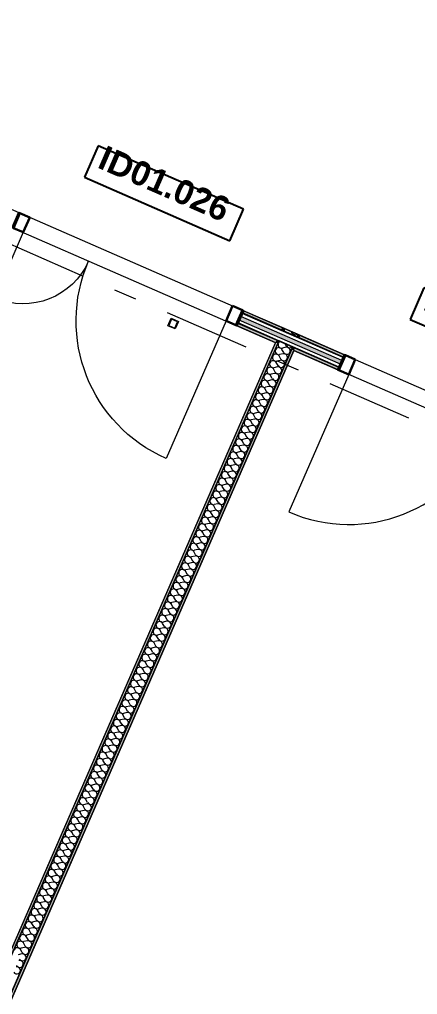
# Model space of a CAD drawing. Header units: millimetres. Extents: x -50172 to 90294, y -80883 to 25069.
# Drawn here: x 6445 to 8899, y -44078 to -38075 of the extents above; entities that cross this region are included whole.
import ezdxf
from ezdxf.enums import TextEntityAlignment as Align

# ---------------------------------------------------------------- set-up
doc = ezdxf.new("R2010")
doc.units = ezdxf.units.MM
doc.header["$MEASUREMENT"] = 0
doc.linetypes.add('Double Dashed', pattern=[1093.611073, 529.166651, -211.666656, 141.111112, -211.666656])
for name, color, linetype in [('COLUMN.IFC Import', 7, 'Continuous'), ('New_A-05-M_Gross_Int_Circulation', 7, 'Continuous'), ('New_A-15-MG_Structural_Grid_Phase_2', 7, 'Continuous'), ('New_A-25-M_Wall_Int', 7, 'Continuous'), ('New_A-35-M_FFE-Zone', 7, 'Continuous'), ('New_ArchiCAD Door Markers', 7, 'Continuous'), ('New_ArchiCAD Doors', 7, 'Continuous')]:
    doc.layers.add(name, color=color, linetype=linetype)
for name, color, linetype, lineweight in [('COLUMN.IFC Import_Pen_No__2', 8, 'Continuous', 15), ('New_A-25-M_Wall_Int_Pen_No__1', 7, 'Continuous', 13), ('New_ArchiCAD Door Markers_Pen_No__1', 7, 'Continuous', 13), ('New_ArchiCAD Door Markers_Pen_No__5', 7, 'Continuous', 25), ('New_ArchiCAD Doors_Pen_No__1', 7, 'Continuous', 13), ('New_ArchiCAD Zone Stamps_Pen_No__9', 7, 'Continuous', 13)]:
    doc.layers.add(name, color=color, linetype=linetype, lineweight=lineweight)
for name, color, linetype, lineweight, true_color in [('New_A-05-M_Gross_Int_Circulation_Pen_No__74', 7, 'Continuous', 20, 0x606060), ('New_A-15-MG_Structural_Grid_Phase_2_Pen_No__222', 7, 'Continuous', 13, 0x65af33), ('New_A-25-M_Wall_Int_Pen_No__107', 7, 'Continuous', 15, 0xa6a6a6), ('New_A-35-M_FFE-Zone_Pen_No__74', 7, 'Continuous', 20, 0x606060), ('New_ArchiCAD Doors_Pen_No__43', 7, 'Continuous', 30, 0x444444), ('New_ArchiCAD Doors_Pen_No__63', 7, 'Continuous', 20, 0x606060)]:
    doc.layers.add(name, color=color, linetype=linetype, lineweight=lineweight, true_color=true_color)
doc.styles.add('GENERATED_STYLE_1', font='')
doc.styles.add('GENERATED_STYLE_2', font='')
doc.styles.add('GENERATED_STYLE_3', font='')
doc.styles.add('GENERATED_STYLE_4', font='')
doc.styles.get('GENERATED_STYLE_1').set_extended_font_data('Arial', bold=True)
doc.styles.get('GENERATED_STYLE_2').set_extended_font_data('Swis721 BT', bold=True)
doc.styles.get('GENERATED_STYLE_3').set_extended_font_data('Arial')
doc.styles.get('GENERATED_STYLE_4').set_extended_font_data('Swis721 BT')

# ---------------------------------------------------------------- blocks, each defined once
blk = doc.blocks.new('PGR Student Space_INB 1305_1_1', base_point=(10966, -44517.7))
at = {"layer": 'New_A-35-M_FFE-Zone_Pen_No__74', "linetype": 'Continuous'}
for p, q in [((8137.1, -40113), (3861.1, -49919.3)), ((10909, -41321.7), (8137.1, -40113))]:
    blk.add_line(p, q, dxfattribs=at)
at = {"layer": 'New_ArchiCAD Zone Stamps_Pen_No__9'}
for tag, height, style, p in [('ROOM_NAME', 250, 'GENERATED_STYLE_1', (8439.5, -46341.4)), ('zoneNameLine2', 250, 'GENERATED_STYLE_1', (8251.1, -46773.5)), ('ROOM_NUMBER', 200, 'GENERATED_STYLE_3', (8062.6, -47194.2)), ('measuredAreaCode', 200, 'GENERATED_STYLE_3', (7905.6, -47554.3)), ('DUMMY_649', 200, 'GENERATED_STYLE_3', (8213, -47688.4)), ('DUMMY_650', 200, 'GENERATED_STYLE_3', (8702.4, -47901.8)), ('DUMMY_651', 133.3, 'GENERATED_STYLE_3', (8981.6, -48008.3))]:
    blk.add_attdef(tag, text='', height=height, rotation=336.44041, dxfattribs=dict(at, style=style)).set_placement(p, align=Align.TOP_LEFT)
blk = doc.blocks.new('Library_Quiet Study_INB 1303_6_1', base_point=(5012.1, -44459.7))
at = {"layer": 'New_A-35-M_FFE-Zone_Pen_No__74', "linetype": 'Continuous'}
for p, q in [((8023.6, -40066.6), (5659.5, -39035.4)), ((3746, -49872.4), (8023.6, -40066.6))]:
    blk.add_line(p, q, dxfattribs=at)
at = {"layer": 'New_ArchiCAD Zone Stamps_Pen_No__9'}
for tag, height, style, p in [('ROOM_NAME', 250, 'GENERATED_STYLE_1', (2597.1, -43676.2)), ('zoneNameLine2', 250, 'GENERATED_STYLE_1', (2408.7, -44108.4)), ('ROOM_NUMBER', 200, 'GENERATED_STYLE_3', (2220.3, -44529.1)), ('measuredAreaCode', 200, 'GENERATED_STYLE_3', (2063.3, -44889.2)), ('ROOM_WALLS_PRM', 200, 'GENERATED_STYLE_3', (2370.7, -45023.2)), ('DUMMY_649', 200, 'GENERATED_STYLE_3', (2860, -45236.6)), ('DUMMY_650', 133.3, 'GENERATED_STYLE_3', (3139.3, -45343.1))]:
    blk.add_attdef(tag, text='', height=height, rotation=336.44041, dxfattribs=dict(at, style=style)).set_placement(p, align=Align.TOP_LEFT)
blk = doc.blocks.new('Corridor 02 - First_INB 1351_9_1', base_point=(3601, -36926.9))
at = {"layer": 'New_A-05-M_Gross_Int_Circulation_Pen_No__74', "linetype": 'Continuous'}
blk.add_line((-3337.5, -35000.4), (15143.3, -43059), dxfattribs=at)
at = {"layer": 'New_ArchiCAD Zone Stamps_Pen_No__9'}
for tag, height, style, p in [('ROOM_NAME', 250, 'GENERATED_STYLE_1', (2733.1, -35352.1)), ('zoneNameLine2', 250, 'GENERATED_STYLE_1', (2544.7, -35784.2)), ('ROOM_NUMBER', 200, 'GENERATED_STYLE_3', (2356.3, -36204.9)), ('measuredAreaCode', 200, 'GENERATED_STYLE_3', (2199.2, -36565)), ('ROOM_HOLES_PRM', 200, 'GENERATED_STYLE_3', (2506.6, -36699)), ('DUMMY_649', 200, 'GENERATED_STYLE_3', (2996, -36912.4)), ('DUMMY_650', 133.3, 'GENERATED_STYLE_3', (3275.3, -37019))]:
    blk.add_attdef(tag, text='', height=height, rotation=336.44041, dxfattribs=dict(at, style=style)).set_placement(p, align=Align.TOP_LEFT)
blk = doc.blocks.new('*X460')
at = {"layer": 'New_A-25-M_Wall_Int_Pen_No__107', "linetype": 'Continuous'}
for p, q in [((8087.7, -40093.3), (8066.3, -40098.3)), ((8056.1, -40165.6), (8045.3, -40146.5)), ((8070.1, -40133.5), (8048.8, -40138.5)), ((8073.6, -40125.4), (8062.8, -40106.4)), ((8035.1, -40213.8), (8013.8, -40218.8)), ((8038.6, -40205.7), (8027.8, -40186.7)), ((8052.6, -40173.6), (8031.3, -40178.7)), ((8003.6, -40286.1), (7992.8, -40267)), ((8017.6, -40253.9), (7996.3, -40259)), ((8021.1, -40245.9), (8010.3, -40226.9)), ((7982.6, -40334.3), (7961.3, -40339.3)), ((7986.1, -40326.2), (7975.3, -40307.2)), ((8000.1, -40294.1), (7978.8, -40299.1)), ((7951.1, -40406.5), (7940.3, -40387.5)), ((7965.1, -40374.4), (7943.8, -40379.5)), ((7968.6, -40366.4), (7957.8, -40347.3)), ((7930.1, -40454.7), (7908.7, -40459.8)), ((7933.6, -40446.7), (7922.7, -40427.6)), ((7947.6, -40414.6), (7926.3, -40419.6)), ((7898.5, -40527), (7887.7, -40508)), ((7912.5, -40494.9), (7891.2, -40499.9)), ((7916, -40486.9), (7905.2, -40467.8)), ((7877.5, -40575.2), (7856.2, -40580.2)), ((7881, -40567.2), (7870.2, -40548.1)), ((7895, -40535), (7873.7, -40540.1)), ((7846, -40647.5), (7835.2, -40628.4)), ((7860, -40615.4), (7838.7, -40620.4)), ((7863.5, -40607.3), (7852.7, -40588.3)), ((7825, -40695.7), (7803.7, -40700.7)), ((7828.5, -40687.6), (7817.7, -40668.6)), ((7842.5, -40655.5), (7821.2, -40660.6)), ((7793.5, -40768), (7782.7, -40748.9)), ((7807.5, -40735.8), (7786.2, -40740.9)), ((7811, -40727.8), (7800.2, -40708.7)), ((7772.5, -40816.1), (7751.1, -40821.2)), ((7776, -40808.1), (7765.2, -40789.1)), ((7790, -40776), (7768.7, -40781)), ((7740.9, -40888.4), (7730.1, -40869.4)), ((7754.9, -40856.3), (7733.6, -40861.3)), ((7758.5, -40848.3), (7747.6, -40829.2)), ((7719.9, -40936.6), (7698.6, -40941.7)), ((7723.4, -40928.6), (7712.6, -40909.5)), ((7737.4, -40896.5), (7716.1, -40901.5)), ((7688.4, -41008.9), (7677.6, -40989.9)), ((7702.4, -40976.8), (7681.1, -40981.8)), ((7705.9, -40968.7), (7695.1, -40949.7)), ((7667.4, -41057.1), (7646.1, -41062.1)), ((7670.9, -41049.1), (7660.1, -41030)), ((7684.9, -41016.9), (7663.6, -41022)), ((7635.9, -41129.4), (7625.1, -41110.3)), ((7649.9, -41097.3), (7628.6, -41102.3)), ((7653.4, -41089.2), (7642.6, -41070.2)), ((7614.9, -41177.6), (7593.5, -41182.6)), ((7618.4, -41169.5), (7607.6, -41150.5)), ((7632.4, -41137.4), (7611.1, -41142.5)), ((7583.3, -41249.8), (7572.5, -41230.8)), ((7597.4, -41217.7), (7576, -41222.8)), ((7600.9, -41209.7), (7590, -41190.6)), ((7562.3, -41298), (7541, -41303.1)), ((7565.8, -41290), (7555, -41271)), ((7579.8, -41257.9), (7558.5, -41262.9)), ((7530.8, -41370.3), (7520, -41351.3)), ((7544.8, -41338.2), (7523.5, -41343.2)), ((7548.3, -41330.2), (7537.5, -41311.1)), ((7509.8, -41418.5), (7488.5, -41423.6)), ((7513.3, -41410.5), (7502.5, -41391.4)), ((7527.3, -41378.4), (7506, -41383.4)), ((7478.3, -41490.8), (7467.5, -41471.7)), ((7492.3, -41458.7), (7471, -41463.7)), ((7495.8, -41450.6), (7485, -41431.6)), ((7457.3, -41539), (7435.9, -41544)), ((7460.8, -41531), (7450, -41511.9)), ((7474.8, -41498.8), (7453.5, -41503.9)), ((7425.7, -41611.3), (7414.9, -41592.2)), ((7439.8, -41579.1), (7418.4, -41584.2)), ((7443.3, -41571.1), (7432.4, -41552.1)), ((7404.7, -41659.5), (7383.4, -41664.5)), ((7408.2, -41651.4), (7397.4, -41632.4)), ((7422.2, -41619.3), (7400.9, -41624.3)), ((7373.2, -41731.7), (7362.4, -41712.7)), ((7387.2, -41699.6), (7365.9, -41704.7)), ((7390.7, -41691.6), (7379.9, -41672.5)), ((7352.2, -41779.9), (7330.9, -41785)), ((7355.7, -41771.9), (7344.9, -41752.8)), ((7369.7, -41739.8), (7348.4, -41744.8)), ((7320.7, -41852.2), (7309.9, -41833.2)), ((7334.7, -41820.1), (7313.4, -41825.1)), ((7338.2, -41812.1), (7327.4, -41793)), ((7299.7, -41900.4), (7278.4, -41905.4)), ((7303.2, -41892.4), (7292.4, -41873.3)), ((7317.2, -41860.2), (7295.9, -41865.3)), ((7268.1, -41972.7), (7257.3, -41953.6)), ((7282.2, -41940.6), (7260.8, -41945.6)), ((7285.7, -41932.5), (7274.9, -41913.5)), ((7247.1, -42020.9), (7225.8, -42025.9)), ((7250.6, -42012.8), (7239.8, -41993.8)), ((7264.6, -41980.7), (7243.3, -41985.8)), ((7215.6, -42093.2), (7204.8, -42074.1)), ((7229.6, -42061), (7208.3, -42066.1)), ((7233.1, -42053), (7222.3, -42034)), ((7194.6, -42141.4), (7173.3, -42146.4)), ((7198.1, -42133.3), (7187.3, -42114.3)), ((7212.1, -42101.2), (7190.8, -42106.2)), ((7163.1, -42213.6), (7152.3, -42194.6)), ((7177.1, -42181.5), (7155.8, -42186.6)), ((7180.6, -42173.5), (7169.8, -42154.4)), ((7145.6, -42253.8), (7134.8, -42234.7)), ((7159.6, -42221.7), (7138.3, -42226.7)), ((7110.6, -42334.1), (7099.7, -42315.1)), ((7124.6, -42302), (7103.2, -42307)), ((7128.1, -42294), (7117.3, -42274.9)), ((7142.1, -42261.8), (7120.8, -42266.9)), ((7093, -42374.3), (7082.2, -42355.2)), ((7107.1, -42342.1), (7085.7, -42347.2)), ((7058, -42454.6), (7047.2, -42435.5)), ((7072, -42422.5), (7050.7, -42427.5)), ((7075.5, -42414.4), (7064.7, -42395.4)), ((7089.5, -42382.3), (7068.2, -42387.3)), ((7040.5, -42494.7), (7029.7, -42475.7)), ((7054.5, -42462.6), (7033.2, -42467.7)), ((7005.5, -42575.1), (6994.7, -42556)), ((7019.5, -42542.9), (6998.2, -42548)), ((7023, -42534.9), (7012.2, -42515.8)), ((7037, -42502.8), (7015.7, -42507.8)), ((6988, -42615.2), (6977.2, -42596.2)), ((7002, -42583.1), (6980.7, -42588.1)), ((6953, -42695.5), (6942.1, -42676.5)), ((6967, -42663.4), (6945.6, -42668.4)), ((6970.5, -42655.4), (6959.7, -42636.3)), ((6984.5, -42623.2), (6963.2, -42628.3)), ((6935.4, -42735.7), (6924.6, -42716.6)), ((6949.5, -42703.6), (6928.1, -42708.6)), ((6900.4, -42816), (6889.6, -42797)), ((6914.4, -42783.9), (6893.1, -42788.9)), ((6917.9, -42775.8), (6907.1, -42756.8)), ((6931.9, -42743.7), (6910.6, -42748.8)), ((6882.9, -42856.2), (6872.1, -42837.1)), ((6896.9, -42824), (6875.6, -42829.1)), ((6847.9, -42936.5), (6837.1, -42917.4)), ((6861.9, -42904.3), (6840.6, -42909.4)), ((6865.4, -42896.3), (6854.6, -42877.3)), ((6879.4, -42864.2), (6858.1, -42869.2)), ((6830.4, -42976.6), (6819.6, -42957.6)), ((6844.4, -42944.5), (6823.1, -42949.6)), ((6795.4, -43056.9), (6784.5, -43037.9)), ((6809.4, -43024.8), (6788.1, -43029.9)), ((6812.9, -43016.8), (6802.1, -42997.7)), ((6826.9, -42984.7), (6805.6, -42989.7)), ((6777.8, -43097.1), (6767, -43078.1)), ((6791.9, -43065), (6770.5, -43070)), ((6742.8, -43177.4), (6732, -43158.4)), ((6756.8, -43145.3), (6735.5, -43150.3)), ((6760.3, -43137.3), (6749.5, -43118.2)), ((6774.3, -43105.1), (6753, -43110.2)), ((6725.3, -43217.6), (6714.5, -43198.5)), ((6739.3, -43185.5), (6718, -43190.5)), ((6690.3, -43297.9), (6679.5, -43278.8)), ((6704.3, -43265.8), (6683, -43270.8)), ((6707.8, -43257.7), (6697, -43238.7)), ((6721.8, -43225.6), (6700.5, -43230.7)), ((6672.8, -43338.1), (6662, -43319)), ((6686.8, -43305.9), (6665.5, -43311)), ((6637.8, -43418.4), (6627, -43399.3)), ((6651.8, -43386.2), (6630.5, -43391.3)), ((6655.3, -43378.2), (6644.5, -43359.2)), ((6669.3, -43346.1), (6648, -43351.1)), ((6620.3, -43458.5), (6609.4, -43439.5)), ((6634.3, -43426.4), (6612.9, -43431.4)), ((6585.2, -43538.8), (6574.4, -43519.8)), ((6599.2, -43506.7), (6577.9, -43511.8)), ((6602.7, -43498.7), (6591.9, -43479.6)), ((6616.7, -43466.6), (6595.4, -43471.6)), ((6567.7, -43579), (6556.9, -43559.9)), ((6581.7, -43546.9), (6560.4, -43551.9)), ((6532.7, -43659.3), (6521.9, -43640.3)), ((6546.7, -43627.2), (6525.4, -43632.2)), ((6550.2, -43619.2), (6539.4, -43600.1)), ((6564.2, -43587), (6542.9, -43592.1)), ((6515.2, -43699.5), (6504.4, -43680.4)), ((6529.2, -43667.3), (6507.9, -43672.4)), ((6480.2, -43779.8), (6469.4, -43760.7)), ((6494.2, -43747.7), (6472.9, -43752.7)), ((6497.7, -43739.6), (6486.9, -43720.6)), ((6511.7, -43707.5), (6490.4, -43712.5)), ((6462.7, -43819.9), (6451.8, -43800.9)), ((6476.7, -43787.8), (6455.3, -43792.9)), ((6459.2, -43828), (6437.8, -43833))]:
    blk.add_line(p, q, dxfattribs=at)
for centre, start, end in [((8043.8, -40117.2), 29.57051, 156.44041), ((8061.3, -40077), 163.5124, 283.31031), ((8092.7, -40114.6), 95.17172, 103.31031), ((8026.3, -40157.3), 156.44041, 283.31031), ((8026.3, -40157.3), 29.57051, 156.44041), ((8043.8, -40117.2), 156.44041, 283.31031), ((8075.2, -40154.8), 209.57051, 103.31031), ((8092.7, -40114.6), 209.57051, 37.7091), ((7991.3, -40237.7), 29.57051, 156.44041), ((8008.8, -40197.5), 156.44041, 283.31031), ((8008.8, -40197.5), 29.57051, 156.44041), ((8040.2, -40235.1), 209.57051, 103.31031), ((8057.7, -40194.9), 209.57051, 103.31031), ((7973.7, -40277.8), 156.44041, 283.31031), ((7973.7, -40277.8), 29.57051, 156.44041), ((7991.3, -40237.7), 156.44041, 283.31031), ((8022.7, -40275.3), 209.57051, 103.31031), ((7938.7, -40358.1), 29.57051, 156.44041), ((7956.2, -40318), 156.44041, 283.31031), ((7956.2, -40318), 29.57051, 156.44041), ((7987.6, -40355.6), 209.57051, 103.31031), ((8005.1, -40315.4), 209.57051, 103.31031), ((7921.2, -40398.3), 156.44041, 283.31031), ((7921.2, -40398.3), 29.57051, 156.44041), ((7938.7, -40358.1), 156.44041, 283.31031), ((7970.1, -40395.7), 209.57051, 103.31031), ((7886.2, -40478.6), 29.57051, 156.44041), ((7903.7, -40438.5), 156.44041, 283.31031), ((7903.7, -40438.5), 29.57051, 156.44041), ((7935.1, -40476), 209.57051, 103.31031), ((7952.6, -40435.9), 209.57051, 103.31031), ((7868.7, -40518.8), 156.44041, 283.31031), ((7868.7, -40518.8), 29.57051, 156.44041), ((7886.2, -40478.6), 156.44041, 283.31031), ((7917.6, -40516.2), 209.57051, 103.31031), ((7833.7, -40599.1), 29.57051, 156.44041), ((7851.2, -40558.9), 156.44041, 283.31031), ((7851.2, -40558.9), 29.57051, 156.44041), ((7882.6, -40596.5), 209.57051, 103.31031), ((7900.1, -40556.4), 209.57051, 103.31031), ((7816.1, -40639.2), 156.44041, 283.31031), ((7816.1, -40639.2), 29.57051, 156.44041), ((7833.7, -40599.1), 156.44041, 283.31031), ((7865.1, -40636.7), 209.57051, 103.31031), ((7781.1, -40719.6), 29.57051, 156.44041), ((7798.6, -40679.4), 156.44041, 283.31031), ((7798.6, -40679.4), 29.57051, 156.44041), ((7830, -40717), 209.57051, 103.31031), ((7847.5, -40676.8), 209.57051, 103.31031), ((7763.6, -40759.7), 156.44041, 283.31031), ((7763.6, -40759.7), 29.57051, 156.44041), ((7781.1, -40719.6), 156.44041, 283.31031), ((7812.5, -40757.1), 209.57051, 103.31031), ((7728.6, -40840), 29.57051, 156.44041), ((7746.1, -40799.9), 156.44041, 283.31031), ((7746.1, -40799.9), 29.57051, 156.44041), ((7777.5, -40837.5), 209.57051, 103.31031), ((7795, -40797.3), 209.57051, 103.31031), ((7711.1, -40880.2), 156.44041, 283.31031), ((7711.1, -40880.2), 29.57051, 156.44041), ((7728.6, -40840), 156.44041, 283.31031), ((7760, -40877.6), 209.57051, 103.31031), ((7676.1, -40960.5), 29.57051, 156.44041), ((7693.6, -40920.3), 156.44041, 283.31031), ((7693.6, -40920.3), 29.57051, 156.44041), ((7725, -40957.9), 209.57051, 103.31031), ((7742.5, -40917.8), 209.57051, 103.31031), ((7658.5, -41000.7), 156.44041, 283.31031), ((7658.5, -41000.7), 29.57051, 156.44041), ((7676.1, -40960.5), 156.44041, 283.31031), ((7707.5, -40998.1), 209.57051, 103.31031), ((7623.5, -41081), 29.57051, 156.44041), ((7641, -41040.8), 156.44041, 283.31031), ((7641, -41040.8), 29.57051, 156.44041), ((7672.4, -41078.4), 209.57051, 103.31031), ((7689.9, -41038.3), 209.57051, 103.31031), ((7606, -41121.1), 156.44041, 283.31031), ((7606, -41121.1), 29.57051, 156.44041), ((7623.5, -41081), 156.44041, 283.31031), ((7654.9, -41118.6), 209.57051, 103.31031), ((7571, -41201.5), 29.57051, 156.44041), ((7588.5, -41161.3), 156.44041, 283.31031), ((7588.5, -41161.3), 29.57051, 156.44041), ((7619.9, -41198.9), 209.57051, 103.31031), ((7637.4, -41158.7), 209.57051, 103.31031), ((7553.5, -41241.6), 156.44041, 283.31031), ((7553.5, -41241.6), 29.57051, 156.44041), ((7571, -41201.5), 156.44041, 283.31031), ((7602.4, -41239), 209.57051, 103.31031), ((7518.5, -41321.9), 29.57051, 156.44041), ((7536, -41281.8), 156.44041, 283.31031), ((7536, -41281.8), 29.57051, 156.44041), ((7567.4, -41319.4), 209.57051, 103.31031), ((7584.9, -41279.2), 209.57051, 103.31031), ((7500.9, -41362.1), 156.44041, 283.31031), ((7500.9, -41362.1), 29.57051, 156.44041), ((7518.5, -41321.9), 156.44041, 283.31031), ((7549.9, -41359.5), 209.57051, 103.31031), ((7465.9, -41442.4), 29.57051, 156.44041), ((7483.4, -41402.2), 156.44041, 283.31031), ((7483.4, -41402.2), 29.57051, 156.44041), ((7514.8, -41439.8), 209.57051, 103.31031), ((7532.4, -41399.7), 209.57051, 103.31031), ((7448.4, -41482.6), 156.44041, 283.31031), ((7448.4, -41482.6), 29.57051, 156.44041), ((7465.9, -41442.4), 156.44041, 283.31031), ((7497.3, -41480), 209.57051, 103.31031), ((7413.4, -41562.9), 29.57051, 156.44041), ((7430.9, -41522.7), 156.44041, 283.31031), ((7430.9, -41522.7), 29.57051, 156.44041), ((7462.3, -41560.3), 209.57051, 103.31031), ((7479.8, -41520.1), 209.57051, 103.31031), ((7395.9, -41603), 156.44041, 283.31031), ((7395.9, -41603), 29.57051, 156.44041), ((7413.4, -41562.9), 156.44041, 283.31031), ((7444.8, -41600.5), 209.57051, 103.31031), ((7378.4, -41643.2), 156.44041, 283.31031), ((7378.4, -41643.2), 29.57051, 156.44041), ((7409.8, -41680.8), 209.57051, 103.31031), ((7427.3, -41640.6), 209.57051, 103.31031), ((7343.4, -41723.5), 156.44041, 283.31031), ((7343.4, -41723.5), 29.57051, 156.44041), ((7360.9, -41683.3), 156.44041, 283.31031), ((7360.9, -41683.3), 29.57051, 156.44041), ((7392.3, -41720.9), 209.57051, 103.31031), ((7325.8, -41763.7), 156.44041, 283.31031), ((7325.8, -41763.7), 29.57051, 156.44041), ((7357.2, -41801.2), 209.57051, 103.31031), ((7374.8, -41761.1), 209.57051, 103.31031), ((7290.8, -41844), 156.44041, 283.31031), ((7290.8, -41844), 29.57051, 156.44041), ((7308.3, -41803.8), 156.44041, 283.31031), ((7308.3, -41803.8), 29.57051, 156.44041), ((7339.7, -41841.4), 209.57051, 103.31031), ((7273.3, -41884.1), 156.44041, 283.31031), ((7273.3, -41884.1), 29.57051, 156.44041), ((7304.7, -41921.7), 209.57051, 103.31031), ((7322.2, -41881.6), 209.57051, 103.31031), ((7238.3, -41964.4), 156.44041, 283.31031), ((7238.3, -41964.4), 29.57051, 156.44041), ((7255.8, -41924.3), 156.44041, 283.31031), ((7255.8, -41924.3), 29.57051, 156.44041), ((7287.2, -41961.9), 209.57051, 103.31031), ((7220.8, -42004.6), 156.44041, 283.31031), ((7220.8, -42004.6), 29.57051, 156.44041), ((7252.2, -42042.2), 209.57051, 103.31031), ((7269.7, -42002), 209.57051, 103.31031), ((7185.8, -42084.9), 156.44041, 283.31031), ((7185.8, -42084.9), 29.57051, 156.44041), ((7203.3, -42044.8), 156.44041, 283.31031), ((7203.3, -42044.8), 29.57051, 156.44041), ((7234.7, -42082.4), 209.57051, 103.31031), ((7168.2, -42125.1), 156.44041, 283.31031), ((7168.2, -42125.1), 29.57051, 156.44041), ((7199.6, -42162.7), 209.57051, 103.31031), ((7217.2, -42122.5), 209.57051, 103.31031), ((7133.2, -42205.4), 156.44041, 283.31031), ((7133.2, -42205.4), 29.57051, 156.44041), ((7150.7, -42165.2), 156.44041, 283.31031), ((7150.7, -42165.2), 29.57051, 156.44041), ((7182.1, -42202.8), 209.57051, 103.31031), ((7115.7, -42245.6), 156.44041, 283.31031), ((7115.7, -42245.6), 29.57051, 156.44041), ((7147.1, -42283.1), 209.57051, 103.31031), ((7164.6, -42243), 209.57051, 103.31031), ((7080.7, -42325.9), 156.44041, 283.31031), ((7080.7, -42325.9), 29.57051, 156.44041), ((7098.2, -42285.7), 156.44041, 283.31031), ((7098.2, -42285.7), 29.57051, 156.44041), ((7129.6, -42323.3), 209.57051, 103.31031), ((7063.2, -42366), 156.44041, 283.31031), ((7063.2, -42366), 29.57051, 156.44041), ((7112.1, -42363.5), 209.57051, 103.31031), ((7028.2, -42446.3), 156.44041, 283.31031), ((7028.2, -42446.3), 29.57051, 156.44041), ((7045.7, -42406.2), 156.44041, 283.31031), ((7045.7, -42406.2), 29.57051, 156.44041), ((7077.1, -42443.8), 209.57051, 103.31031), ((7094.6, -42403.6), 209.57051, 103.31031), ((7010.6, -42486.5), 156.44041, 283.31031), ((7010.6, -42486.5), 29.57051, 156.44041), ((7059.6, -42483.9), 209.57051, 103.31031), ((6975.6, -42566.8), 156.44041, 283.31031), ((6975.6, -42566.8), 29.57051, 156.44041), ((6993.1, -42526.7), 156.44041, 283.31031), ((6993.1, -42526.7), 29.57051, 156.44041), ((7024.5, -42564.2), 209.57051, 103.31031), ((7042.1, -42524.1), 209.57051, 103.31031), ((6958.1, -42607), 156.44041, 283.31031), ((6958.1, -42607), 29.57051, 156.44041), ((7007, -42604.4), 209.57051, 103.31031), ((6923.1, -42687.3), 156.44041, 283.31031), ((6923.1, -42687.3), 29.57051, 156.44041), ((6940.6, -42647.1), 156.44041, 283.31031), ((6940.6, -42647.1), 29.57051, 156.44041), ((6972, -42684.7), 209.57051, 103.31031), ((6989.5, -42644.6), 209.57051, 103.31031), ((6905.6, -42727.4), 156.44041, 283.31031), ((6905.6, -42727.4), 29.57051, 156.44041), ((6954.5, -42724.9), 209.57051, 103.31031), ((6870.6, -42807.8), 156.44041, 283.31031), ((6870.6, -42807.8), 29.57051, 156.44041), ((6888.1, -42767.6), 156.44041, 283.31031), ((6888.1, -42767.6), 29.57051, 156.44041), ((6919.5, -42805.2), 209.57051, 103.31031), ((6937, -42765), 209.57051, 103.31031), ((6853.1, -42847.9), 156.44041, 283.31031), ((6853.1, -42847.9), 29.57051, 156.44041), ((6902, -42845.4), 209.57051, 103.31031), ((6818, -42928.2), 156.44041, 283.31031), ((6818, -42928.2), 29.57051, 156.44041), ((6835.5, -42888.1), 156.44041, 283.31031), ((6835.5, -42888.1), 29.57051, 156.44041), ((6866.9, -42925.7), 209.57051, 103.31031), ((6884.5, -42885.5), 209.57051, 103.31031), ((6800.5, -42968.4), 156.44041, 283.31031), ((6800.5, -42968.4), 29.57051, 156.44041), ((6849.4, -42965.8), 209.57051, 103.31031), ((6765.5, -43048.7), 156.44041, 283.31031), ((6765.5, -43048.7), 29.57051, 156.44041), ((6783, -43008.5), 156.44041, 283.31031), ((6783, -43008.5), 29.57051, 156.44041), ((6814.4, -43046.1), 209.57051, 103.31031), ((6831.9, -43006), 209.57051, 103.31031), ((6748, -43088.9), 156.44041, 283.31031), ((6748, -43088.9), 29.57051, 156.44041), ((6796.9, -43086.3), 209.57051, 103.31031), ((6713, -43169.2), 156.44041, 283.31031), ((6713, -43169.2), 29.57051, 156.44041), ((6730.5, -43129), 156.44041, 283.31031), ((6730.5, -43129), 29.57051, 156.44041), ((6761.9, -43166.6), 209.57051, 103.31031), ((6779.4, -43126.5), 209.57051, 103.31031), ((6695.5, -43209.3), 156.44041, 283.31031), ((6695.5, -43209.3), 29.57051, 156.44041), ((6744.4, -43206.8), 209.57051, 103.31031), ((6660.4, -43289.7), 156.44041, 283.31031), ((6660.4, -43289.7), 29.57051, 156.44041), ((6677.9, -43249.5), 156.44041, 283.31031), ((6677.9, -43249.5), 29.57051, 156.44041), ((6709.3, -43287.1), 209.57051, 103.31031), ((6726.9, -43246.9), 209.57051, 103.31031), ((6642.9, -43329.8), 156.44041, 283.31031), ((6642.9, -43329.8), 29.57051, 156.44041), ((6691.8, -43327.2), 209.57051, 103.31031), ((6607.9, -43410.1), 156.44041, 283.31031), ((6607.9, -43410.1), 29.57051, 156.44041), ((6625.4, -43370), 156.44041, 283.31031), ((6625.4, -43370), 29.57051, 156.44041), ((6656.8, -43407.6), 209.57051, 103.31031), ((6674.3, -43367.4), 209.57051, 103.31031), ((6590.4, -43450.3), 156.44041, 283.31031), ((6590.4, -43450.3), 29.57051, 156.44041), ((6639.3, -43447.7), 209.57051, 103.31031), ((6555.4, -43530.6), 156.44041, 283.31031), ((6555.4, -43530.6), 29.57051, 156.44041), ((6572.9, -43490.4), 156.44041, 283.31031), ((6572.9, -43490.4), 29.57051, 156.44041), ((6604.3, -43528), 209.57051, 103.31031), ((6621.8, -43487.9), 209.57051, 103.31031), ((6537.9, -43570.8), 156.44041, 283.31031), ((6537.9, -43570.8), 29.57051, 156.44041), ((6586.8, -43568.2), 209.57051, 103.31031), ((6502.8, -43651.1), 29.57051, 156.44041), ((6520.3, -43610.9), 156.44041, 283.31031), ((6520.3, -43610.9), 29.57051, 156.44041), ((6551.7, -43648.5), 209.57051, 103.31031), ((6569.3, -43608.3), 209.57051, 103.31031), ((6485.3, -43691.2), 156.44041, 283.31031), ((6485.3, -43691.2), 29.57051, 156.44041), ((6502.8, -43651.1), 156.44041, 283.31031), ((6534.2, -43688.7), 209.57051, 103.31031), ((6450.3, -43771.5), 29.57051, 156.44041), ((6467.8, -43731.4), 156.44041, 283.31031), ((6467.8, -43731.4), 29.57051, 156.44041), ((6499.2, -43769), 209.57051, 103.31031), ((6516.7, -43728.8), 209.57051, 103.31031), ((6432.8, -43811.7), 29.57051, 156.44041), ((6450.3, -43771.5), 156.44041, 283.31031), ((6481.7, -43809.1), 209.57051, 103.31031), ((6446.7, -43889.5), 209.57051, 103.31031), ((6464.2, -43849.3), 209.57051, 103.31031), ((6429.2, -43929.6), 209.57051, 103.31031)]:
    blk.add_arc(centre, 21.9, start, end, dxfattribs=at)
blk = doc.blocks.new('Wall_99_1', base_point=(8063.4, -39971.8))
at = {"layer": 'New_A-25-M_Wall_Int_Pen_No__107', "linetype": 'Continuous'}
for points in [[(3760.4, -49877.6), (8037.2, -40069.5), (8023.5, -40063.5), (3746.7, -49871.6)], [(3860.3, -49921.1), (8137.1, -40113), (8123.4, -40107), (3846.6, -49915.1)]]:
    blk.add_hatch(color=256, dxfattribs=at).paths.add_polyline_path(points)
at = {"layer": 'New_A-25-M_Wall_Int_Pen_No__107', "linetype": 'Continuous', "lineweight": 0, "true_color": 0x535353}
for points in [[(3761.3, -49878), (8038.1, -40069.9), (8037.2, -40069.5), (3760.4, -49877.6)], [(3846.6, -49915.1), (8123.4, -40107), (8122.5, -40106.6), (3845.6, -49914.7)]]:
    blk.add_hatch(color=251, dxfattribs=at).paths.add_polyline_path(points)
at = {"layer": 'New_A-25-M_Wall_Int_Pen_No__1', "linetype": 'Continuous'}
for p, q in [((3760.4, -49877.6), (8037.2, -40069.5)), ((3761.3, -49878), (8038.1, -40069.9)), ((3845.6, -49914.7), (8122.5, -40106.6)), ((3846.6, -49915.1), (8123.4, -40107))]:
    blk.add_line(p, q, dxfattribs=at)
at = {"layer": 'New_A-25-M_Wall_Int_Pen_No__1', "linetype": 'Continuous', "flags": 128}
for points in [[(8177.1, -40021.4), (8063.4, -39971.8)], [(8023.5, -40063.5), (3746.7, -49871.6)], [(3860.3, -49921.1), (8137.1, -40113)]]:
    blk.add_lwpolyline(points, dxfattribs=at)
at = {"layer": 'New_A-25-M_Wall_Int', "color": 250, "lineweight": 50, "true_color": 0x2a2a2a}
blk.add_blockref('*X460', (0, 0), dxfattribs=at)
blk = doc.blocks.new('*X538')
at = {"layer": 'New_A-25-M_Wall_Int_Pen_No__107', "linetype": 'Continuous'}
for p, q in [((8082.4, -39980.1), (8079.4, -39982.8)), ((8076.2, -39988), (8074.8, -39993.1)), ((8079.4, -39982.8), (8076.2, -39988)), ((8122.7, -40013), (8121.2, -40013.3)), ((8126.2, -40005), (8121.8, -39997.3)), ((8134.6, -40013.5), (8122.7, -40013)), ((8126.2, -40005), (8134.7, -40013.4)), ((8144.5, -40020.3), (8134.6, -40013.5)), ((8134.7, -40013.4), (8146.4, -40016)), ((8146.3, -40024.3), (8144.5, -40020.3)), ((8146.4, -40016), (8156.7, -40012.5))]:
    blk.add_line(p, q, dxfattribs=at)
blk = doc.blocks.new('*X541')
at = {"layer": 'New_A-25-M_Wall_Int_Pen_No__107', "linetype": 'Continuous'}
blk.add_hatch(color=256, dxfattribs=at).paths.add_polyline_path([(7810.1, -39902.8), (7800.1, -39925.7), (8422.8, -40197.3), (8432.8, -40174.3)])
blk = doc.blocks.new('*X543')
at = {"layer": 'New_A-25-M_Wall_Int_Pen_No__107', "linetype": 'Continuous'}
for p, q in [((8041.2, -40068.3), (8040.5, -40070.9)), ((8044.4, -40063.1), (8041.2, -40068.3)), ((8048.8, -40059), (8044.4, -40063.1)), ((8049.7, -40058.6), (8048.8, -40059)), ((8091.2, -40085.3), (8084.6, -40073.8)), ((8091.2, -40085.3), (8099.7, -40093.7)), ((8099.6, -40093.8), (8092.3, -40093.5)), ((8109.5, -40100.6), (8099.6, -40093.8)), ((8099.7, -40093.7), (8111.4, -40096.3)), ((8111.4, -40096.3), (8122.7, -40092.5)), ((8122.7, -40092.5), (8123.9, -40090.9)), ((8109.7, -40101.1), (8109.5, -40100.6))]:
    blk.add_line(p, q, dxfattribs=at)
blk = doc.blocks.new('Double Door Asymmetric 19_14')
at = {"layer": 'New_ArchiCAD Doors_Pen_No__1', "linetype": 'Continuous'}
for p, q in [((-755, -15), (-755, 0)), ((755, -15), (755, 0)), ((-755, -18), (-755, -15)), ((-755, -37), (-755, -18)), ((-755, -62), (-755, -37)), ((755, -18), (755, -15)), ((755, -37), (755, -18)), ((755, -62), (755, -37)), ((-755, -82), (-755, -62)), ((-755, -85), (-755, -82)), ((-755, -100), (-755, -85)), ((755, -82), (755, -62)), ((755, -85), (755, -82)), ((755, -100), (755, -85))]:
    blk.add_line(p, q, dxfattribs=at)
at = {"layer": 'New_ArchiCAD Doors_Pen_No__43', "linetype": 'Continuous'}
for p, q in [((-748, 0), (-755, 0)), ((-755, 0), (-755, -100)), ((-682, 0), (-748, 0)), ((-748, 0), (-748, -100)), ((-682, -100), (-682, 0)), ((748, 0), (682, 0)), ((682, 0), (682, -100)), ((748, 0), (755, 0)), ((748, -100), (748, 0)), ((755, 0), (755, -100)), ((-748, -100), (-755, -100)), ((-748, -100), (-682, -100)), ((682, -100), (748, -100)), ((748, -100), (755, -100))]:
    blk.add_line(p, q, dxfattribs=at)
at = {"layer": 'New_ArchiCAD Doors_Pen_No__63', "linetype": 'Continuous'}
for p, q in [((682, 0), (682, 924)), ((-682, 0), (-682, 440))]:
    blk.add_line(p, q, dxfattribs=at)
for centre, radius, start, end in [((682, 0), 924, 90, 180), ((-682, 0), 440, 0, 90)]:
    blk.add_arc(centre, radius, start, end, dxfattribs=at)
blk = doc.blocks.new('Door Stamp 17_30')
at = {"layer": 'New_ArchiCAD Door Markers_Pen_No__5', "linetype": 'Continuous'}
for p, q in [((470.6, -461.8), (-506.5, -461.8)), ((-506.5, -461.8), (-506.5, -673.5)), ((470.6, -461.8), (-506.5, -461.8)), ((470.6, -673.5), (470.6, -461.8)), ((-506.5, -673.5), (470.6, -673.5))]:
    blk.add_line(p, q, dxfattribs=at)
at = {"layer": 'New_ArchiCAD Door Markers_Pen_No__1', "style": 'GENERATED_STYLE_2'}
blk.add_attdef('AC_WIDO_ID', text='', height=150, rotation=180, dxfattribs=at).set_placement((411.8, -417.2), align=Align.BOTTOM_LEFT)
blk = doc.blocks.new('Double Door Asymmetric 19_10')
at = {"layer": 'New_ArchiCAD Doors_Pen_No__1', "linetype": 'Continuous'}
for p, q in [((-755, 0), (-755, -15)), ((755, 0), (755, -15)), ((-755, -15), (-755, -18)), ((-755, -18), (-755, -37)), ((-755, -37), (-755, -62)), ((755, -15), (755, -18)), ((755, -18), (755, -37)), ((755, -37), (755, -62)), ((-755, -62), (-755, -82)), ((-755, -82), (-755, -85)), ((-755, -85), (-755, -100)), ((755, -62), (755, -82)), ((755, -82), (755, -85)), ((755, -85), (755, -100))]:
    blk.add_line(p, q, dxfattribs=at)
at = {"layer": 'New_ArchiCAD Doors_Pen_No__43', "linetype": 'Continuous'}
for p, q in [((-748, 0), (-755, 0)), ((-755, 0), (-755, -100)), ((-682, 0), (-748, 0)), ((-748, 0), (-748, -100)), ((-682, -100), (-682, 0)), ((748, 0), (682, 0)), ((682, 0), (682, -100)), ((748, 0), (755, 0)), ((748, -100), (748, 0)), ((755, 0), (755, -100)), ((-748, -100), (-755, -100)), ((-748, -100), (-682, -100)), ((682, -100), (748, -100)), ((748, -100), (755, -100))]:
    blk.add_line(p, q, dxfattribs=at)
at = {"layer": 'New_ArchiCAD Doors_Pen_No__63', "linetype": 'Continuous'}
for p, q in [((682, 0), (682, 924)), ((-682, 0), (-682, 440))]:
    blk.add_line(p, q, dxfattribs=at)
for centre, radius, start, end in [((682, 0), 924, 90, 180), ((-682, 0), 440, 0, 90)]:
    blk.add_arc(centre, radius, start, end, dxfattribs=at)
blk = doc.blocks.new('Wall_131_1', base_point=(16729.4, -43750.6))
at = {"layer": 'New_A-25-M_Wall_Int_Pen_No__107', "linetype": 'Continuous', "lineweight": 0, "true_color": 0x535353}
for points in [[(7818.1, -39884.5), (8155.2, -40031.5), (8156.4, -40028.7), (7819.3, -39881.7)], [(7791.3, -39945.9), (8043.2, -40055.7), (8044.4, -40053), (7792.5, -39943.1)], [(8071.2, -39991.6), (8072.1, -39992), (8078.1, -39978.2), (8077.2, -39977.8)], [(8155.2, -40031.5), (8156.2, -40031.9), (8157.4, -40029.1), (8156.4, -40028.7)], [(8157.4, -40029.1), (8156.2, -40031.9), (8440.8, -40156), (8442, -40153.3)], [(8156.4, -40028.7), (8157.4, -40029.1), (8163.3, -40015.4), (8162.4, -40015)], [(8037.2, -40069.5), (8038.1, -40069.9), (8044.1, -40056.1), (8043.2, -40055.7)], [(8043.2, -40055.7), (8044.1, -40056.1), (8045.3, -40053.4), (8044.4, -40053)], [(8045.3, -40053.4), (8044.1, -40056.1), (8414.1, -40217.4), (8415.3, -40214.7)], [(8122.5, -40106.6), (8123.4, -40107), (8129.4, -40093.3), (8128.5, -40092.9)]]:
    blk.add_hatch(color=251, dxfattribs=at).paths.add_polyline_path(points)
at = {"layer": 'New_A-25-M_Wall_Int_Pen_No__107', "linetype": 'Continuous'}
for points in [[(7819.3, -39881.7), (8057.4, -39985.6), (8063.4, -39971.8), (7825.3, -39868)], [(7791.3, -39945.9), (7785.3, -39959.6), (8023.5, -40063.5), (8029.5, -40049.7)], [(8057.4, -39985.6), (8071.2, -39991.6), (8077.2, -39977.8), (8063.4, -39971.8)], [(8157.4, -40029.1), (8171.1, -40035.1), (8177.1, -40021.4), (8163.3, -40015.4)], [(8177.1, -40021.4), (8171.1, -40035.1), (8442, -40153.3), (8448, -40139.5)], [(8023.5, -40063.5), (8037.2, -40069.5), (8043.2, -40055.7), (8029.5, -40049.7)], [(8123.4, -40107), (8137.1, -40113), (8143.1, -40099.3), (8129.4, -40093.3)], [(8143.1, -40099.3), (8137.1, -40113), (8408.1, -40231.2), (8414.1, -40217.4)]]:
    blk.add_hatch(color=256, dxfattribs=at).paths.add_polyline_path(points)
at = {"layer": 'New_A-25-M_Wall_Int_Pen_No__1', "linetype": 'Continuous'}
for p, q in [((7810.1, -39902.8), (7800.1, -39925.7)), ((7818.1, -39884.5), (7810.1, -39902.8)), ((8432.8, -40174.3), (7810.1, -39902.8)), ((7819.3, -39881.7), (7818.1, -39884.5)), ((8440.8, -40156), (7818.1, -39884.5)), ((7825.3, -39868), (7819.3, -39881.7)), ((8156.4, -40028.7), (7819.3, -39881.7)), ((7791.3, -39945.9), (7785.3, -39959.6)), ((7792.5, -39943.1), (7791.3, -39945.9)), ((8029.5, -40049.7), (7791.3, -39945.9)), ((7800.1, -39925.7), (7792.5, -39943.1)), ((8044.4, -40053), (7792.5, -39943.1)), ((8422.8, -40197.3), (7800.1, -39925.7)), ((8077.2, -39977.8), (8071.2, -39991.6)), ((8078.1, -39978.2), (8072.1, -39992)), ((8162.4, -40015), (8156.4, -40028.7)), ((8157.4, -40029.1), (8163.3, -40015.4)), ((8442, -40153.3), (8157.4, -40029.1)), ((8043.2, -40055.7), (8029.5, -40049.7)), ((8043.2, -40055.7), (8037.2, -40069.5)), ((8038.1, -40069.9), (8044.1, -40056.1)), ((8128.5, -40092.9), (8044.1, -40056.1)), ((8045.3, -40053.4), (8044.4, -40053)), ((8415.3, -40214.7), (8045.3, -40053.4)), ((8122.5, -40106.6), (8128.5, -40092.9)), ((8123.4, -40107), (8129.4, -40093.3)), ((8143.1, -40099.3), (8129.4, -40093.3)), ((8414.1, -40217.4), (8143.1, -40099.3)), ((8432.8, -40174.3), (8440.8, -40156)), ((8440.8, -40156), (8442, -40153.3)), ((8442, -40153.3), (8448, -40139.5)), ((8408.1, -40231.2), (8414.1, -40217.4)), ((8414.1, -40217.4), (8415.3, -40214.7)), ((8415.3, -40214.7), (8422.8, -40197.3)), ((8422.8, -40197.3), (8432.8, -40174.3))]:
    blk.add_line(p, q, dxfattribs=at)
at = {"layer": 'New_A-25-M_Wall_Int_Pen_No__1', "linetype": 'Continuous', "flags": 128}
for points in [[(8063.4, -39971.8), (7825.3, -39868)], [(7785.3, -39959.6), (8023.5, -40063.5)], [(8448, -40139.5), (8177.1, -40021.4)], [(8137.1, -40113), (8408.1, -40231.2)]]:
    blk.add_lwpolyline(points, dxfattribs=at)
at = {"layer": 'New_A-25-M_Wall_Int', "color": 250, "lineweight": 50, "true_color": 0x2a2a2a}
for name in ['*X541', '*X538', '*X543']:
    blk.add_blockref(name, (0, 0), dxfattribs=at)
at = {"layer": 'New_ArchiCAD Door Markers'}
ref = blk.add_blockref('Door Stamp 17_30', (7093.3, -39657.9), dxfattribs=dict(at, rotation=156.4404115839988))
ref.add_attrib('AC_WIDO_ID', 'ID01.026', dxfattribs={"layer": 'New_ArchiCAD Door Markers_Pen_No__1', "color": 7, "height": 150, "rotation": 336.44041, "style": 'GENERATED_STYLE_2'}).set_placement((6900.4, -39025.4), align=Align.BOTTOM_LEFT)
ref = blk.add_blockref('Door Stamp 17_30', (9100.1, -40533), dxfattribs=dict(at, rotation=156.4404115839988))
ref.add_attrib('AC_WIDO_ID', 'ID01.025', dxfattribs={"layer": 'New_ArchiCAD Door Markers_Pen_No__1', "color": 7, "height": 150, "rotation": 336.44041, "style": 'GENERATED_STYLE_2'}).set_placement((8907.3, -39900.5), align=Align.BOTTOM_LEFT)
at = {"layer": 'New_ArchiCAD Doors', "color": 251, "linetype": 'Continuous', "lineweight": 20, "true_color": 0x606060, "xscale": -1, "zscale": 1000, "rotation": 156.4404115839988}
blk.add_blockref('Double Door Asymmetric 19_14', (7093.3, -39657.9), dxfattribs=at)
at = {"layer": 'New_ArchiCAD Doors', "color": 251, "linetype": 'Continuous', "lineweight": 20, "true_color": 0x606060, "zscale": 1000, "rotation": 156.4404115839988}
blk.add_blockref('Double Door Asymmetric 19_10', (9100.1, -40533), dxfattribs=at)
blk = doc.blocks.new('Discrete Accessory 628')
at = {"layer": 'COLUMN.IFC Import_Pen_No__2', "linetype": 'Continuous'}
for p, q in [((-25, 25), (25, 25)), ((-25, -25), (-25, 25)), ((-21, 21), (-21, -21)), ((21, 21), (-21, 21)), ((21, -21), (21, 21)), ((25, 25), (25, -25)), ((25, -25), (-25, -25)), ((-21, -21), (21, -21))]:
    blk.add_line(p, q, dxfattribs=at)
blk = doc.blocks.new('Standard grid marker_33')
at = {"layer": 'New_A-15-MG_Structural_Grid_Phase_2_Pen_No__222', "linetype": 'Double Dashed'}
blk.add_line((705.1, 0), (54601, 0), dxfattribs=at)
at = {"layer": 'New_A-15-MG_Structural_Grid_Phase_2_Pen_No__222', "style": 'GENERATED_STYLE_4'}
for tag, p in [('AC_MarkerText_1_0', (-500, 43.4)), ('AC_MarkerText_1_1', (55806.1, 43.4))]:
    blk.add_attdef(tag, text='', height=350, rotation=180, dxfattribs=at).set_placement(p, align=Align.MIDDLE_CENTER)

msp = doc.modelspace()

# ---------------------------------------------------------------- block references
at = {"layer": 'COLUMN.IFC Import', "linetype": 'Continuous', "zscale": 1000, "rotation": 246.4404115839877}
msp.add_blockref('Discrete Accessory 628', (7392.5, -39947.7), dxfattribs=at)
at = {"layer": 'New_A-05-M_Gross_Int_Circulation', "linetype": 'Continuous'}
msp.add_blockref('Corridor 02 - First_INB 1351_9_1', (3601, -36926.9), dxfattribs=at)
at = {"layer": 'New_A-15-MG_Structural_Grid_Phase_2', "color": 8, "linetype": 'Continuous', "lineweight": 15, "zscale": 1000, "rotation": 156.4404115839929}
msp.add_blockref('Standard grid marker_33', (21520.4, -46057.9), dxfattribs=at)
at = {"layer": 'New_A-25-M_Wall_Int', "color": 250, "lineweight": 50, "true_color": 0x2a2a2a}
for name, p in [('Wall_131_1', (16729.4, -43750.6)), ('Wall_99_1', (8063.4, -39971.8))]:
    msp.add_blockref(name, p, dxfattribs=at)
at = {"layer": 'New_A-35-M_FFE-Zone', "linetype": 'Continuous'}
for name, p in [('Library_Quiet Study_INB 1303_6_1', (5012.1, -44459.7)), ('PGR Student Space_INB 1305_1_1', (10966, -44517.7))]:
    msp.add_blockref(name, p, dxfattribs=at)

doc.saveas('drawing.dxf')
